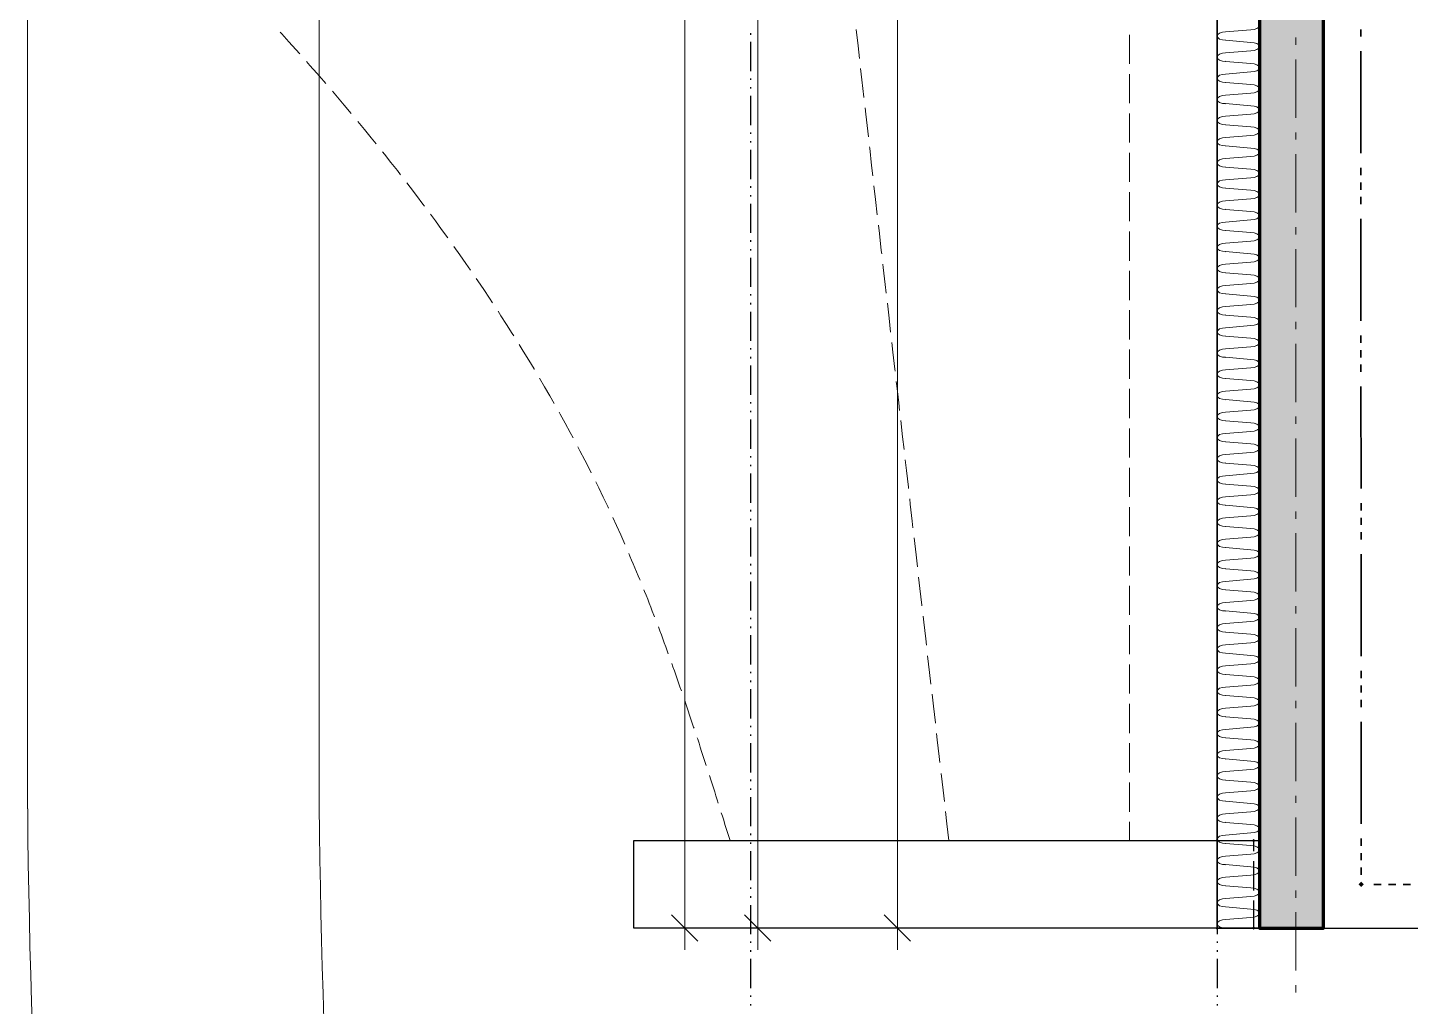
# Model space of a CAD drawing. Header units: millimetres. Extents: x 0 to 594, y 0 to 420.
# Drawn here: x 42.59 to 81.12, y 150.72 to 178 of the extents above; entities that cross this region are included whole.
import ezdxf

# ---------------------------------------------------------------- set-up
doc = ezdxf.new("R2010")
doc.units = ezdxf.units.MM
doc.header["$LTSCALE"] = 8
for name, color, linetype in [('PDF_0', 7, 'Continuous'), ('PDF_CTU', 7, 'Continuous'), ('PDF_Dokresleni nad rovinou rezu', 7, 'Continuous'), ('PDF_Dokresleni pod rovinou rezu', 7, 'Continuous'), ('PDF_Koty delkove', 7, 'Continuous'), ('PDF_Obecne 0.25', 7, 'Continuous'), ('PDF_Osy hlavni', 7, 'Continuous'), ('PDF_Pozarni useky', 3, 'Continuous'), ('PDF_Steny obvodove nosne', 7, 'Continuous'), ('PDF_Zatepleni', 7, 'Continuous')]:
    doc.layers.add(name, color=color, linetype=linetype)

msp = doc.modelspace()

# ---------------------------------------------------------------- linework, layer by layer
at = {"layer": 'PDF_0', "lineweight": 9}
for points in [[(42.589, 156.23), (42.589, 229.21)], [(50.715, 156.297), (50.716, 210.519)]]:
    msp.add_lwpolyline(points, dxfattribs=at)
at = {"layer": 'PDF_CTU', "lineweight": 9}
for points in [[(50.171, 177.266), (50.063, 177.387), (49.866, 177.606), (49.669, 177.823), (49.626, 177.87)], [(65.768, 177.141), (65.728, 177.495), (65.677, 177.949)], [(73.296, 177.803), (73.296, 176.99)], [(50.894, 176.442), (50.839, 176.505), (50.647, 176.727), (50.453, 176.948), (50.359, 177.054)], [(65.892, 176.051), (65.89, 176.065), (65.836, 176.541), (65.8, 176.859)], [(73.296, 176.706), (73.296, 175.893)], [(51.604, 175.606), (51.6, 175.61), (51.412, 175.835), (51.222, 176.059), (51.079, 176.226)], [(66.015, 174.961), (65.998, 175.113), (65.944, 175.588), (65.924, 175.768)], [(52.3, 174.758), (52.16, 174.931), (51.975, 175.158), (51.788, 175.385)], [(73.296, 175.609), (73.296, 174.796)], [(52.981, 173.898), (52.891, 174.014), (52.71, 174.244), (52.528, 174.474), (52.478, 174.536)], [(66.139, 173.871), (66.106, 174.162), (66.052, 174.637), (66.048, 174.678)], [(73.296, 174.512), (73.296, 173.699)], [(53.25, 173.55), (53.156, 173.673)], [(53.647, 173.026), (53.604, 173.083), (53.428, 173.317), (53.25, 173.55)], [(66.263, 172.781), (66.214, 173.213), (66.171, 173.588)], [(73.296, 173.415), (73.296, 172.602)], [(54.296, 172.141), (54.125, 172.377), (53.953, 172.613), (53.817, 172.797)], [(66.387, 171.691), (66.376, 171.791), (66.322, 172.265), (66.295, 172.498)], [(73.296, 172.318), (73.296, 171.505)], [(54.927, 171.244), (54.803, 171.424), (54.635, 171.664), (54.467, 171.902)], [(66.511, 170.601), (66.484, 170.845), (66.43, 171.318), (66.419, 171.408)], [(73.296, 171.221), (73.296, 170.408)], [(55.54, 170.334), (55.458, 170.458), (55.297, 170.701), (55.133, 170.943), (55.088, 171.009)], [(66.636, 169.511), (66.591, 169.9), (66.544, 170.318)], [(56.134, 169.411), (56.091, 169.479), (55.935, 169.725), (55.778, 169.97), (55.696, 170.096)], [(73.296, 170.124), (73.296, 169.311)], [(56.707, 168.476), (56.7, 168.487), (56.55, 168.736), (56.399, 168.985), (56.284, 169.17)], [(66.76, 168.421), (66.753, 168.484), (66.699, 168.956), (66.668, 169.228)], [(73.296, 169.027), (73.296, 168.214)], [(57.258, 167.527), (57.14, 167.734), (56.995, 167.986), (56.852, 168.231)], [(66.884, 167.331), (66.86, 167.541), (66.807, 168.012), (66.792, 168.138)], [(73.296, 167.93), (73.296, 167.117)], [(57.787, 166.566), (57.705, 166.719), (57.566, 166.974), (57.426, 167.228), (57.397, 167.279)], [(67.009, 166.241), (66.968, 166.599), (66.917, 167.048)], [(73.296, 166.832), (73.296, 166.02)], [(58.292, 165.592), (58.242, 165.691), (58.111, 165.949), (57.977, 166.207), (57.92, 166.315)], [(67.134, 165.151), (67.129, 165.188), (67.076, 165.658), (67.041, 165.958)], [(73.296, 165.735), (73.296, 164.923)], [(58.772, 164.606), (58.752, 164.649), (58.627, 164.911), (58.501, 165.172), (58.419, 165.338)], [(67.258, 164.061), (67.237, 164.248), (67.183, 164.718), (67.166, 164.868)], [(73.296, 164.638), (73.296, 163.826)], [(59.226, 163.607), (59.114, 163.86), (58.995, 164.124), (58.892, 164.348)], [(67.383, 162.971), (67.344, 163.309), (67.291, 163.778)], [(73.296, 163.541), (73.296, 162.729)], [(59.654, 162.597), (59.646, 162.616), (59.601, 162.725), (59.556, 162.834), (59.51, 162.943), (59.465, 163.052), (59.419, 163.161), (59.372, 163.27), (59.339, 163.347)], [(67.508, 161.881), (67.506, 161.901), (67.452, 162.37), (67.415, 162.688)], [(59.866, 162.068), (59.823, 162.178), (59.779, 162.288), (59.76, 162.333)], [(73.296, 162.444), (73.296, 161.632)], [(60.057, 161.577), (60.038, 161.628), (59.995, 161.738), (59.952, 161.848), (59.909, 161.958), (59.866, 162.068)], [(67.633, 160.791), (67.613, 160.963), (67.559, 161.432), (67.54, 161.599)], [(60.44, 160.549), (60.41, 160.631), (60.37, 160.742), (60.329, 160.853), (60.288, 160.964), (60.247, 161.075), (60.205, 161.186), (60.164, 161.296)], [(73.296, 161.347), (73.296, 160.535)], [(60.805, 159.514), (60.805, 159.515), (60.766, 159.627), (60.727, 159.739), (60.688, 159.851), (60.649, 159.962), (60.61, 160.074), (60.57, 160.186), (60.536, 160.281)], [(67.758, 159.701), (67.72, 160.026), (67.667, 160.494)], [(73.296, 160.25), (73.296, 159.437)], [(61.157, 158.475), (61.147, 158.505), (61.109, 158.618), (61.072, 158.73), (61.034, 158.842), (60.996, 158.955), (60.958, 159.067), (60.92, 159.179), (60.898, 159.245)], [(67.883, 158.611), (67.882, 158.62), (67.828, 159.088), (67.79, 159.419)], [(73.296, 159.153), (73.296, 158.34)], [(61.498, 157.433), (61.479, 157.491), (61.443, 157.604), (61.406, 157.716), (61.369, 157.829), (61.332, 157.942), (61.296, 158.055), (61.259, 158.167), (61.246, 158.205)], [(68.008, 157.521), (67.989, 157.683), (67.935, 158.152), (67.915, 158.329)], [(73.296, 158.056), (73.296, 157.243)], [(68.133, 156.432), (68.096, 156.746), (68.043, 157.215)], [(61.832, 156.388), (61.805, 156.474), (61.769, 156.587), (61.733, 156.7), (61.697, 156.813), (61.661, 156.926), (61.624, 157.039), (61.588, 157.152)], [(73.296, 156.959), (73.296, 156.146)], [(62.163, 155.342), (62.127, 155.455), (62.091, 155.568), (62.056, 155.681), (62.02, 155.794), (61.984, 155.908), (61.948, 156.021), (61.918, 156.117)], [(68.258, 155.342), (68.204, 155.81), (68.165, 156.149)], [(73.296, 155.862), (73.296, 155.342)], [(73.296, 155.342), (73.296, 155.342)]]:
    msp.add_lwpolyline(points, dxfattribs=at)
for points in [[(42.59, 156.23, 0.05357), (48.25, 107.371, 0.004507), (52.627, 86.558)], [(50.716, 156.297, 0.053744), (56.208, 109.041, 0.222833), (72.954, 86.558)]]:
    msp.add_lwpolyline(points, format="xyb", dxfattribs=at)
at = {"layer": 'PDF_CTU', "lineweight": 25}
for points in [[(59.481, 152.904), (59.481, 155.342)], [(59.481, 155.342), (76.912, 155.342), (76.912, 152.904), (59.481, 152.904)]]:
    msp.add_lwpolyline(points, dxfattribs=at)
at = {"layer": 'PDF_Dokresleni nad rovinou rezu', "lineweight": 25}
for points in [[(62.732, 177.844), (62.732, 177.803)], [(62.732, 177.6), (62.732, 176.787)], [(62.732, 176.584), (62.732, 176.543)], [(62.732, 176.34), (62.732, 176.3)], [(62.732, 176.097), (62.732, 175.284)], [(62.732, 175.081), (62.732, 175.04)], [(62.732, 174.837), (62.732, 174.796)], [(62.732, 174.593), (62.732, 173.781)], [(62.732, 173.577), (62.732, 173.537)], [(62.732, 173.334), (62.732, 173.293)], [(62.732, 173.09), (62.732, 172.277)], [(62.732, 172.074), (62.732, 172.033)], [(62.732, 171.83), (62.732, 171.79)], [(62.732, 171.586), (62.732, 170.774)], [(62.732, 170.571), (62.732, 170.53)], [(62.732, 170.327), (62.732, 170.286)], [(62.732, 170.083), (62.732, 169.27)], [(62.732, 169.067), (62.732, 169.027)], [(62.732, 168.823), (62.732, 168.783)], [(62.732, 168.58), (62.732, 167.767)], [(62.732, 167.564), (62.732, 167.523)], [(62.732, 167.32), (62.732, 167.279)], [(62.732, 167.076), (62.732, 166.264)], [(62.732, 166.06), (62.732, 166.02)], [(62.732, 165.817), (62.732, 165.776)], [(62.732, 165.573), (62.732, 164.76)], [(62.732, 164.557), (62.732, 164.516)], [(62.732, 164.313), (62.732, 164.273)], [(62.732, 164.069), (62.732, 163.257)], [(62.732, 163.054), (62.732, 163.013)], [(62.732, 162.81), (62.732, 162.769)], [(62.732, 162.566), (62.732, 161.753)], [(62.732, 161.55), (62.732, 161.51)], [(62.732, 161.307), (62.732, 161.266)], [(62.732, 161.063), (62.732, 160.25)], [(62.732, 160.047), (62.732, 160.006)], [(62.732, 159.803), (62.732, 159.762)], [(62.732, 159.559), (62.732, 158.747)], [(62.732, 158.544), (62.732, 158.503)], [(62.732, 158.3), (62.732, 158.259)], [(62.732, 158.056), (62.732, 157.243)], [(62.732, 157.04), (62.732, 157)], [(62.732, 156.796), (62.732, 156.756)], [(62.732, 156.553), (62.732, 155.74)], [(62.732, 155.537), (62.732, 155.496)], [(62.732, 155.293), (62.732, 155.252)], [(62.732, 155.049), (62.732, 154.237)], [(62.732, 154.033), (62.732, 153.993)], [(62.732, 153.79), (62.732, 153.749)], [(62.732, 153.546), (62.732, 152.733)], [(75.734, 152.904), (75.734, 152.733)], [(62.732, 152.53), (62.732, 152.489)], [(62.732, 152.286), (62.732, 152.246)], [(75.734, 152.53), (75.734, 152.489)], [(75.734, 152.286), (75.734, 152.246)], [(62.732, 152.042), (62.732, 151.23)], [(75.734, 152.042), (75.734, 151.23)], [(62.732, 151.027), (62.732, 150.986)], [(62.732, 150.783), (62.732, 150.742)], [(75.734, 151.027), (75.734, 150.986)], [(75.734, 150.783), (75.734, 150.742)]]:
    msp.add_lwpolyline(points, dxfattribs=at)
at = {"layer": 'PDF_Dokresleni nad rovinou rezu', "lineweight": 25, "transparency": 33554559}
msp.add_solid([(75.734, 152.954), (75.785, 152.904), (75.683, 152.904), (75.734, 152.853)], dxfattribs=at)
at = {"layer": 'PDF_Dokresleni pod rovinou rezu', "lineweight": 25}
for points in [[(75.734, 155.342), (76.16, 155.342)], [(76.445, 155.342), (76.75, 155.342)], [(76.75, 155.342), (76.75, 155.049)], [(76.75, 154.765), (76.75, 153.952)], [(76.75, 153.668), (76.75, 152.904)], [(75.734, 152.904), (76.16, 152.904)], [(76.445, 152.904), (76.75, 152.904)]]:
    msp.add_lwpolyline(points, dxfattribs=at)
at = {"layer": 'PDF_Dokresleni pod rovinou rezu', "lineweight": 25, "transparency": 33554559}
for points in [[(75.683, 155.342), (75.734, 155.392), (75.734, 155.291), (75.785, 155.342)], [(76.699, 155.342), (76.75, 155.392), (76.75, 155.291), (76.8, 155.342)], [(76.75, 155.392), (76.8, 155.342), (76.699, 155.342), (76.75, 155.291)], [(75.683, 152.904), (75.734, 152.954), (75.734, 152.853), (75.785, 152.904)], [(76.75, 152.954), (76.8, 152.904), (76.699, 152.904), (76.75, 152.853)], [(76.699, 152.904), (76.75, 152.954), (76.75, 152.853), (76.8, 152.904)]]:
    msp.add_solid(points, dxfattribs=at)
at = {"layer": 'PDF_Koty delkove', "lineweight": 18}
for points in [[(66.824, 152.294), (66.824, 152.904), (66.824, 215.152), (66.824, 220.556), (66.824, 226.651), (66.824, 232.055), (66.824, 264.235), (66.824, 273.987), (66.824, 276.561), (66.824, 276.663), (66.824, 282.714), (66.824, 287.13), (66.824, 295.887), (66.824, 296.497)], [(60.899, 295.887), (60.899, 227.52), (60.899, 152.904)], [(62.932, 295.887), (62.932, 266.423), (62.932, 232.055), (62.932, 215.152), (62.932, 152.904)], [(60.533, 153.269), (61.264, 152.538)], [(62.567, 153.269), (63.298, 152.538)], [(66.459, 153.269), (67.19, 152.538)], [(60.289, 152.904), (60.899, 152.904), (61.508, 152.904)], [(60.899, 152.904), (60.899, 152.294)], [(62.323, 152.904), (62.932, 152.904), (63.542, 152.904)], [(62.932, 152.904), (62.932, 152.294)], [(66.215, 152.904), (66.824, 152.904), (67.434, 152.904)]]:
    msp.add_lwpolyline(points, dxfattribs=at)
at = {"layer": 'PDF_Obecne 0.25', "lineweight": 25}
msp.add_lwpolyline([(78.7, 152.904), (336.875, 152.904)], dxfattribs=at)
at = {"layer": 'PDF_Osy hlavni', "lineweight": 18}
for points in [[(77.928, 177.722), (77.928, 177.519)], [(77.928, 177.112), (77.928, 175.487)], [(77.928, 175.081), (77.928, 174.878)], [(77.928, 174.471), (77.928, 172.846)], [(77.928, 172.44), (77.928, 172.236)], [(77.928, 171.83), (77.928, 170.205)], [(77.928, 169.799), (77.928, 169.595)], [(77.928, 169.189), (77.928, 167.564)], [(77.928, 167.158), (77.928, 166.954)], [(77.928, 166.548), (77.928, 164.923)], [(77.928, 164.516), (77.928, 164.313)], [(77.928, 163.907), (77.928, 162.282)], [(77.928, 161.875), (77.928, 161.672)], [(77.928, 161.266), (77.928, 159.641)], [(77.928, 159.234), (77.928, 159.031)], [(77.928, 158.625), (77.928, 157)], [(77.928, 156.593), (77.928, 156.39)], [(77.928, 155.984), (77.928, 154.358)], [(77.928, 153.952), (77.928, 153.749)], [(77.928, 153.343), (77.928, 151.717)], [(77.928, 151.311), (77.928, 151.108)]]:
    msp.add_lwpolyline(points, dxfattribs=at)
at = {"layer": 'PDF_Pozarni useky', "lineweight": 35}
for points in [[(79.738, 177.952), (79.738, 177.749)], [(79.738, 177.343), (79.739, 174.499)], [(79.74, 174.092), (79.74, 173.889)], [(79.74, 173.686), (79.74, 173.483)], [(79.74, 173.28), (79.74, 173.077)], [(79.74, 172.67), (79.741, 169.826)], [(79.742, 169.42), (79.742, 169.217)], [(79.742, 169.013), (79.742, 168.81)], [(79.742, 168.607), (79.742, 168.404)], [(79.742, 167.998), (79.744, 165.153)], [(79.744, 164.747), (79.744, 164.544)], [(79.744, 164.341), (79.744, 164.138)], [(79.744, 163.934), (79.744, 163.731)], [(79.744, 163.325), (79.746, 160.481)], [(79.746, 160.074), (79.746, 159.871)], [(79.746, 159.668), (79.746, 159.465)], [(79.746, 159.262), (79.746, 159.059)], [(79.746, 158.652), (79.748, 155.808)], [(79.748, 155.402), (79.748, 155.199)], [(79.748, 154.995), (79.748, 154.792)], [(79.748, 154.589), (79.748, 154.386)], [(80.101, 154.117), (80.305, 154.117)], [(80.508, 154.117), (80.711, 154.117)], [(80.914, 154.117), (81.117, 154.117)]]:
    msp.add_lwpolyline(points, dxfattribs=at)
at = {"layer": 'PDF_Pozarni useky', "lineweight": 35, "transparency": 33554559}
for points in [[(79.748, 154.194), (79.819, 154.123), (79.677, 154.123), (79.748, 154.052)], [(79.677, 154.117), (79.748, 154.188), (79.748, 154.046), (79.819, 154.117)]]:
    msp.add_solid(points, dxfattribs=at)
at = {"layer": 'PDF_Steny obvodove nosne', "lineweight": 70}
msp.add_lwpolyline([(77.562, 213.973), (76.912, 213.973), (76.912, 212.186), (76.912, 152.904), (78.7, 152.904), (78.7, 211.495), (78.7, 212.186), (79.35, 212.186)], dxfattribs=at)
at = {"layer": 'PDF_Steny obvodove nosne', "color": 9, "lineweight": 9, "true_color": 0xc0c0c0, "transparency": 33554559}
msp.add_solid([(78.7, 152.904), (78.7, 212.186), (76.912, 152.904), (76.912, 212.186)], dxfattribs=at)
at = {"layer": 'PDF_Zatepleni', "lineweight": 35}
msp.add_lwpolyline([(76.384, 215.152), (75.734, 215.152), (75.734, 213.973), (75.734, 152.904), (76.912, 152.904), (76.912, 212.186), (76.912, 213.973), (77.562, 213.973), (77.562, 215.152)], dxfattribs=at)
at = {"layer": 'PDF_Zatepleni', "lineweight": 9}
for points in [[(76.676, 177.943), (76.767, 177.952), (76.844, 177.977), (76.895, 178.016), (76.912, 178.049)], [(75.969, 177.884), (75.879, 177.875), (75.803, 177.85), (75.752, 177.811), (75.734, 177.766)], [(75.734, 177.766), (75.752, 177.721), (75.803, 177.683), (75.879, 177.657), (75.969, 177.649)], [(75.969, 177.884), (76.676, 177.943)], [(76.676, 177.59), (75.969, 177.649)], [(75.969, 177.295), (75.879, 177.286), (75.803, 177.261), (75.752, 177.222), (75.734, 177.177)], [(75.969, 177.295), (76.676, 177.353)], [(76.676, 177.59), (76.676, 177.59)], [(76.912, 177.484), (76.895, 177.517), (76.844, 177.555), (76.767, 177.581), (76.676, 177.59)], [(76.676, 177.353), (76.767, 177.362), (76.844, 177.388), (76.895, 177.426), (76.912, 177.459)], [(75.734, 177.177), (75.752, 177.132), (75.803, 177.094), (75.879, 177.068), (75.969, 177.059)], [(76.676, 177.001), (75.969, 177.059)], [(76.676, 177.001), (76.676, 177.001)], [(76.912, 176.895), (76.895, 176.928), (76.844, 176.966), (76.767, 176.992), (76.676, 177.001)], [(76.676, 176.764), (76.767, 176.773), (76.844, 176.799), (76.895, 176.837), (76.912, 176.87)], [(75.969, 176.706), (75.879, 176.697), (75.803, 176.671), (75.752, 176.633), (75.734, 176.588)], [(75.734, 176.588), (75.752, 176.543), (75.803, 176.505), (75.879, 176.479), (75.969, 176.47)], [(75.969, 176.706), (76.676, 176.764)], [(76.676, 176.412), (75.969, 176.47)], [(75.969, 176.117), (75.879, 176.108), (75.803, 176.082), (75.752, 176.044), (75.734, 175.999)], [(75.969, 176.117), (76.676, 176.175)], [(76.676, 176.412), (76.676, 176.412)], [(76.912, 176.306), (76.895, 176.339), (76.844, 176.377), (76.767, 176.403), (76.676, 176.412)], [(76.676, 176.175), (76.767, 176.184), (76.844, 176.21), (76.895, 176.248), (76.912, 176.281)], [(75.734, 175.999), (75.752, 175.954), (75.803, 175.916), (75.879, 175.89), (75.969, 175.881)], [(76.676, 175.823), (75.969, 175.881)], [(76.676, 175.823), (76.676, 175.823)], [(76.912, 175.717), (76.895, 175.75), (76.844, 175.788), (76.767, 175.814), (76.676, 175.823)], [(76.676, 175.586), (76.767, 175.595), (76.844, 175.621), (76.895, 175.659), (76.912, 175.692)], [(75.969, 175.528), (75.879, 175.519), (75.803, 175.493), (75.752, 175.455), (75.734, 175.41)], [(75.734, 175.41), (75.752, 175.365), (75.803, 175.326), (75.879, 175.301), (75.969, 175.292)], [(75.969, 175.528), (76.676, 175.586)], [(75.969, 174.938), (75.879, 174.929), (75.803, 174.904)], [(76.676, 175.234), (75.969, 175.292)], [(75.969, 174.938), (76.676, 174.997)], [(76.676, 175.234), (76.676, 175.234)], [(76.912, 175.127), (76.895, 175.16), (76.844, 175.199), (76.767, 175.225), (76.676, 175.234)], [(76.676, 174.997), (76.767, 175.006), (76.844, 175.031), (76.895, 175.07), (76.912, 175.103)], [(75.803, 174.904), (75.752, 174.866), (75.734, 174.821)], [(75.734, 174.821), (75.752, 174.775), (75.803, 174.737), (75.879, 174.712), (75.969, 174.703)], [(76.676, 174.644), (75.969, 174.703)], [(76.676, 174.644), (76.676, 174.644)], [(76.912, 174.538), (76.895, 174.571), (76.844, 174.61), (76.767, 174.635), (76.676, 174.644)], [(75.969, 174.349), (75.879, 174.34), (75.803, 174.315), (75.752, 174.276), (75.734, 174.231)], [(75.734, 174.231), (75.752, 174.186), (75.803, 174.148)], [(75.803, 174.148), (75.879, 174.123), (75.969, 174.114)], [(75.969, 174.349), (76.676, 174.408)], [(76.676, 174.408), (76.767, 174.417), (76.844, 174.442), (76.895, 174.481), (76.912, 174.514)], [(76.912, 173.949), (76.895, 173.982), (76.844, 174.021), (76.767, 174.046), (76.676, 174.055), (75.969, 174.114)], [(75.969, 173.76), (76.676, 173.818)], [(76.676, 174.055), (76.676, 174.055)], [(76.676, 173.818), (76.767, 173.827), (76.844, 173.853), (76.895, 173.891), (76.912, 173.924)], [(75.969, 173.76), (75.879, 173.751), (75.803, 173.726), (75.752, 173.687), (75.734, 173.642)], [(75.734, 173.642), (75.752, 173.597), (75.803, 173.559), (75.879, 173.533), (75.969, 173.524)], [(76.912, 173.36), (76.895, 173.393), (76.844, 173.431), (76.767, 173.457), (76.676, 173.466), (75.969, 173.524)], [(76.676, 173.466), (76.676, 173.466)], [(75.969, 173.171), (75.879, 173.162), (75.803, 173.136), (75.752, 173.098), (75.734, 173.053)], [(75.734, 173.053), (75.752, 173.008), (75.803, 172.97), (75.879, 172.944), (75.969, 172.935)], [(75.969, 173.171), (76.676, 173.229)], [(76.676, 173.229), (76.767, 173.238), (76.844, 173.264), (76.895, 173.302), (76.912, 173.335)], [(76.676, 172.877), (75.969, 172.935)], [(75.969, 172.582), (76.676, 172.64)], [(76.676, 172.877), (76.676, 172.877)], [(76.912, 172.771), (76.895, 172.804), (76.844, 172.842), (76.767, 172.868), (76.676, 172.877)], [(76.676, 172.64), (76.767, 172.649), (76.844, 172.675), (76.895, 172.713), (76.912, 172.746)], [(75.969, 172.582), (75.879, 172.573), (75.803, 172.547), (75.752, 172.509), (75.734, 172.464)], [(75.734, 172.464), (75.752, 172.419), (75.803, 172.381), (75.879, 172.355), (75.969, 172.346)], [(76.676, 172.288), (75.969, 172.346)], [(76.676, 172.288), (76.676, 172.288)], [(76.912, 172.182), (76.895, 172.215), (76.844, 172.253), (76.767, 172.279), (76.676, 172.288)], [(75.969, 171.993), (75.879, 171.984), (75.803, 171.958), (75.752, 171.92), (75.734, 171.875)], [(75.734, 171.875), (75.752, 171.83), (75.803, 171.791), (75.879, 171.766), (75.969, 171.757)], [(75.969, 171.993), (76.676, 172.051)], [(76.676, 172.051), (76.767, 172.06), (76.844, 172.086), (76.895, 172.124), (76.912, 172.157)], [(76.912, 171.593), (76.895, 171.625), (76.844, 171.664), (76.767, 171.69), (76.676, 171.699), (75.969, 171.757)], [(75.969, 171.403), (76.676, 171.462)], [(76.676, 171.699), (76.676, 171.699)], [(76.676, 171.462), (76.767, 171.471)], [(76.767, 171.471), (76.844, 171.496), (76.895, 171.535), (76.912, 171.568)], [(75.969, 171.403), (75.879, 171.394), (75.803, 171.369), (75.752, 171.331), (75.734, 171.286)], [(75.734, 171.286), (75.752, 171.24), (75.803, 171.202), (75.879, 171.177), (75.969, 171.168)], [(76.895, 171.036), (76.844, 171.075), (76.767, 171.1), (76.676, 171.109), (75.969, 171.168)], [(76.676, 171.109), (76.676, 171.109)], [(75.969, 170.814), (75.879, 170.805), (75.803, 170.78), (75.752, 170.741), (75.734, 170.696)], [(75.734, 170.696), (75.752, 170.651), (75.803, 170.613), (75.879, 170.588), (75.969, 170.579)], [(75.969, 170.814), (76.676, 170.873)], [(76.676, 170.873), (76.767, 170.882), (76.844, 170.907), (76.895, 170.946), (76.912, 170.979)], [(76.912, 171.003), (76.895, 171.036)], [(76.676, 170.52), (75.969, 170.579)], [(76.676, 170.52), (76.676, 170.52)], [(76.912, 170.414), (76.895, 170.447), (76.844, 170.486), (76.767, 170.511), (76.676, 170.52)], [(76.676, 170.283), (76.767, 170.292), (76.844, 170.318), (76.895, 170.357), (76.912, 170.389)], [(75.969, 170.225), (75.879, 170.216), (75.803, 170.191), (75.752, 170.152), (75.734, 170.107)], [(75.734, 170.107), (75.752, 170.062), (75.803, 170.024), (75.879, 169.998), (75.969, 169.989)], [(75.969, 170.225), (76.676, 170.283)], [(76.676, 169.931), (75.969, 169.989)], [(76.676, 169.931), (76.676, 169.931)], [(76.912, 169.825), (76.895, 169.858), (76.844, 169.896), (76.767, 169.922), (76.676, 169.931)], [(75.969, 169.636), (75.879, 169.627), (75.803, 169.601), (75.752, 169.563), (75.734, 169.518)], [(75.969, 169.636), (76.676, 169.694)], [(76.676, 169.694), (76.767, 169.703), (76.844, 169.729), (76.895, 169.767), (76.912, 169.8)], [(75.734, 169.518), (75.752, 169.473), (75.803, 169.435), (75.879, 169.409), (75.969, 169.4)], [(76.676, 169.342), (75.969, 169.4)], [(76.676, 169.342), (76.676, 169.342)], [(76.912, 169.236), (76.895, 169.269), (76.844, 169.307), (76.767, 169.333), (76.676, 169.342)], [(76.676, 169.105), (76.767, 169.114), (76.844, 169.14), (76.895, 169.178), (76.912, 169.211)], [(76.676, 169.105), (75.969, 169.047), (75.879, 169.038), (75.803, 169.012), (75.752, 168.974), (75.734, 168.929)], [(75.734, 168.929), (75.752, 168.884), (75.803, 168.846), (75.879, 168.82), (75.969, 168.811)], [(76.676, 168.753), (75.969, 168.811)], [(76.676, 168.516), (75.969, 168.458), (75.879, 168.449), (75.803, 168.423), (75.752, 168.385), (75.734, 168.34)], [(76.676, 168.753), (76.676, 168.753)], [(76.912, 168.647), (76.895, 168.68), (76.844, 168.718), (76.767, 168.744), (76.676, 168.753)], [(76.676, 168.516), (76.767, 168.525), (76.844, 168.551), (76.895, 168.589), (76.912, 168.622)], [(75.734, 168.34), (75.752, 168.295), (75.803, 168.256), (75.879, 168.231), (75.969, 168.222)], [(76.676, 168.164), (75.969, 168.222)], [(76.676, 168.164), (76.676, 168.164)], [(76.912, 168.058), (76.895, 168.09), (76.844, 168.129), (76.767, 168.155), (76.676, 168.164)], [(76.676, 167.927), (76.767, 167.936), (76.844, 167.961), (76.895, 168), (76.912, 168.033)], [(76.676, 167.927), (75.969, 167.868), (75.879, 167.859), (75.803, 167.834), (75.752, 167.796), (75.734, 167.751)], [(75.734, 167.751), (75.752, 167.705), (75.803, 167.667), (75.879, 167.642), (75.969, 167.633)], [(76.676, 167.574), (75.969, 167.633)], [(75.969, 167.279), (75.879, 167.27), (75.803, 167.245), (75.752, 167.207), (75.734, 167.161)], [(75.969, 167.279), (76.676, 167.338)], [(76.676, 167.574), (76.676, 167.574)], [(76.912, 167.468), (76.895, 167.501), (76.844, 167.54), (76.767, 167.565), (76.676, 167.574)], [(76.676, 167.338), (76.767, 167.347), (76.844, 167.372), (76.895, 167.411), (76.912, 167.444)], [(75.734, 167.161), (75.752, 167.116), (75.803, 167.078), (75.879, 167.053), (75.969, 167.044)], [(76.676, 166.985), (75.969, 167.044)], [(76.676, 166.985), (76.676, 166.985)], [(76.912, 166.879), (76.895, 166.912), (76.844, 166.951), (76.767, 166.976), (76.676, 166.985)], [(76.676, 166.748), (76.767, 166.757), (76.844, 166.783), (76.895, 166.822), (76.912, 166.854)], [(75.969, 166.69), (75.879, 166.681), (75.803, 166.656), (75.752, 166.617), (75.734, 166.572)], [(75.734, 166.572), (75.752, 166.527), (75.803, 166.489), (75.879, 166.463), (75.969, 166.454)], [(75.969, 166.69), (76.676, 166.748)], [(76.676, 166.396), (75.969, 166.454)], [(75.969, 166.101), (75.879, 166.092), (75.803, 166.066), (75.752, 166.028), (75.734, 165.983)], [(75.969, 166.101), (76.676, 166.159)], [(76.676, 166.396), (76.676, 166.396)], [(76.912, 166.29), (76.895, 166.323), (76.844, 166.361), (76.767, 166.387), (76.676, 166.396)], [(76.676, 166.159), (76.767, 166.168), (76.844, 166.194), (76.895, 166.232), (76.912, 166.265)], [(75.734, 165.983), (75.752, 165.938), (75.803, 165.9), (75.879, 165.874), (75.969, 165.865)], [(76.676, 165.807), (75.969, 165.865)], [(76.676, 165.807), (76.676, 165.807)], [(76.912, 165.701), (76.895, 165.734), (76.844, 165.772), (76.767, 165.798), (76.676, 165.807)], [(76.676, 165.57), (76.767, 165.579), (76.844, 165.605), (76.895, 165.643), (76.912, 165.676)], [(75.969, 165.512), (75.879, 165.503), (75.803, 165.477), (75.752, 165.439), (75.734, 165.394)], [(75.734, 165.394), (75.752, 165.349), (75.803, 165.311), (75.879, 165.285), (75.969, 165.276)], [(75.969, 165.512), (76.676, 165.57)], [(75.969, 164.923), (75.879, 164.914), (75.803, 164.888), (75.752, 164.85), (75.734, 164.805)], [(76.676, 165.218), (75.969, 165.276)], [(75.969, 164.923), (76.676, 164.981)], [(76.676, 165.218), (76.676, 165.218)], [(76.912, 165.112), (76.895, 165.145), (76.844, 165.183), (76.767, 165.209), (76.676, 165.218)], [(76.676, 164.981), (76.767, 164.99), (76.844, 165.016), (76.895, 165.054), (76.912, 165.087)], [(75.734, 164.805), (75.752, 164.76), (75.803, 164.721), (75.879, 164.696), (75.969, 164.687)], [(76.676, 164.629), (75.969, 164.687)], [(76.676, 164.629), (76.676, 164.629)], [(76.912, 164.523), (76.895, 164.555), (76.844, 164.594), (76.767, 164.62), (76.676, 164.629)], [(75.969, 164.333), (75.879, 164.324), (75.803, 164.299), (75.752, 164.261), (75.734, 164.216)], [(75.734, 164.216), (75.752, 164.171), (75.803, 164.132), (75.879, 164.107), (75.969, 164.098)], [(75.969, 164.333), (76.676, 164.392)], [(76.676, 164.392), (76.767, 164.401), (76.844, 164.426), (76.895, 164.465), (76.912, 164.498)], [(76.676, 164.039), (75.969, 164.098)], [(75.969, 163.744), (76.676, 163.803)], [(76.676, 164.039), (76.676, 164.039)], [(76.912, 163.933), (76.895, 163.966), (76.844, 164.005), (76.767, 164.03), (76.676, 164.039)], [(76.676, 163.803), (76.767, 163.812), (76.844, 163.837), (76.895, 163.876)], [(76.895, 163.876), (76.912, 163.909)], [(75.969, 163.744), (75.879, 163.735), (75.803, 163.71), (75.752, 163.672), (75.734, 163.626)], [(75.734, 163.626), (75.752, 163.581), (75.803, 163.543), (75.879, 163.518), (75.969, 163.509)], [(76.676, 163.45), (75.969, 163.509)], [(76.676, 163.45), (76.676, 163.45)], [(76.767, 163.441), (76.676, 163.45)], [(76.912, 163.344), (76.895, 163.377), (76.844, 163.416), (76.767, 163.441)], [(75.969, 163.155), (75.879, 163.146), (75.803, 163.121), (75.752, 163.082), (75.734, 163.037)], [(75.734, 163.037), (75.752, 162.992), (75.803, 162.954), (75.879, 162.928), (75.969, 162.919)], [(75.969, 163.155), (76.676, 163.213)], [(76.676, 163.213), (76.767, 163.222), (76.844, 163.248), (76.895, 163.287), (76.912, 163.319)], [(76.912, 162.755), (76.895, 162.788), (76.844, 162.826), (76.767, 162.852), (76.676, 162.861), (75.969, 162.919)], [(75.969, 162.566), (76.676, 162.624)], [(76.676, 162.861), (76.676, 162.861)], [(76.676, 162.624), (76.767, 162.633), (76.844, 162.659), (76.895, 162.697), (76.912, 162.73)], [(75.969, 162.566), (75.879, 162.557), (75.803, 162.531), (75.752, 162.493), (75.734, 162.448)], [(75.734, 162.448), (75.752, 162.403), (75.803, 162.365), (75.879, 162.339), (75.969, 162.33)], [(76.912, 162.166), (76.895, 162.199), (76.844, 162.237), (76.767, 162.263), (76.676, 162.272), (75.969, 162.33)], [(76.676, 162.272), (76.676, 162.272)], [(75.969, 161.977), (75.879, 161.968), (75.803, 161.942), (75.752, 161.904), (75.734, 161.859)], [(75.734, 161.859), (75.752, 161.814), (75.803, 161.776), (75.879, 161.75), (75.969, 161.741)], [(75.969, 161.977), (76.676, 162.035)], [(76.676, 162.035), (76.767, 162.044), (76.844, 162.07), (76.895, 162.108), (76.912, 162.141)], [(76.912, 161.577), (76.895, 161.61), (76.844, 161.648), (76.767, 161.674), (76.676, 161.683), (75.969, 161.741)], [(75.969, 161.388), (76.676, 161.446)], [(76.676, 161.683), (76.676, 161.683)], [(76.676, 161.446), (76.767, 161.455), (76.844, 161.481), (76.895, 161.519), (76.912, 161.552)], [(75.969, 161.388), (75.879, 161.379), (75.803, 161.353), (75.752, 161.315), (75.734, 161.27)], [(75.734, 161.27), (75.752, 161.225), (75.803, 161.186), (75.879, 161.161), (75.969, 161.152)], [(76.912, 160.988), (76.895, 161.021), (76.844, 161.059), (76.767, 161.085), (76.676, 161.094), (75.969, 161.152)], [(76.676, 161.094), (76.676, 161.094)], [(75.969, 160.798), (75.879, 160.789), (75.803, 160.764), (75.752, 160.726), (75.734, 160.681)], [(75.734, 160.681), (75.752, 160.636), (75.803, 160.597), (75.879, 160.572), (75.969, 160.563)], [(75.969, 160.798), (76.676, 160.857)], [(76.676, 160.857), (76.767, 160.866), (76.844, 160.891), (76.895, 160.93), (76.912, 160.963)], [(76.912, 160.398), (76.895, 160.431), (76.844, 160.47), (76.767, 160.495), (76.676, 160.504), (75.969, 160.563)], [(76.676, 160.504), (76.676, 160.504)], [(76.676, 160.268), (76.767, 160.277), (76.844, 160.302), (76.895, 160.341), (76.912, 160.374)], [(75.803, 160.175), (75.752, 160.137), (75.734, 160.091)], [(75.734, 160.091), (75.752, 160.046), (75.803, 160.008), (75.879, 159.983), (75.969, 159.974)], [(75.969, 160.209), (75.879, 160.2), (75.803, 160.175)], [(75.969, 160.209), (76.676, 160.268)], [(76.912, 159.809), (76.895, 159.842), (76.844, 159.881), (76.767, 159.906), (76.676, 159.915), (75.969, 159.974)], [(76.676, 159.915), (76.676, 159.915)], [(75.969, 159.62), (75.879, 159.611), (75.803, 159.586), (75.752, 159.547), (75.734, 159.502)], [(75.969, 159.62), (76.676, 159.678)], [(76.676, 159.678), (76.767, 159.687), (76.844, 159.713), (76.895, 159.752), (76.912, 159.785)], [(75.734, 159.502), (75.752, 159.457), (75.803, 159.419), (75.879, 159.393), (75.969, 159.384)], [(76.912, 159.22), (76.895, 159.253), (76.844, 159.291), (76.767, 159.317), (76.676, 159.326), (75.969, 159.384)], [(76.676, 159.326), (76.676, 159.326)], [(76.676, 159.089), (76.767, 159.098), (76.844, 159.124), (76.895, 159.162), (76.912, 159.195)], [(75.969, 159.031), (75.879, 159.022), (75.803, 158.996), (75.752, 158.958), (75.734, 158.913)], [(75.734, 158.913), (75.752, 158.868), (75.803, 158.83), (75.879, 158.804), (75.969, 158.795)], [(75.969, 159.031), (76.676, 159.089)], [(76.912, 158.631), (76.895, 158.664), (76.844, 158.702), (76.767, 158.728), (76.676, 158.737), (75.969, 158.795)], [(76.676, 158.737), (76.676, 158.737)], [(75.969, 158.442), (75.879, 158.433), (75.803, 158.407), (75.752, 158.369), (75.734, 158.324)], [(75.969, 158.442), (76.676, 158.5)], [(76.676, 158.5), (76.767, 158.509), (76.844, 158.535), (76.895, 158.573), (76.912, 158.606)], [(75.734, 158.324), (75.752, 158.279), (75.803, 158.241), (75.879, 158.215), (75.969, 158.206)], [(76.912, 158.042), (76.895, 158.075), (76.844, 158.113), (76.767, 158.139), (76.676, 158.148), (75.969, 158.206)], [(76.676, 158.148), (76.676, 158.148)], [(76.676, 157.911), (76.767, 157.92), (76.844, 157.946), (76.895, 157.984), (76.912, 158.017)], [(75.969, 157.853), (75.879, 157.844), (75.803, 157.818), (75.752, 157.78), (75.734, 157.735)], [(76.912, 157.453), (76.895, 157.486), (76.844, 157.524), (76.767, 157.55), (76.676, 157.559), (75.969, 157.617), (75.879, 157.626), (75.803, 157.651), (75.752, 157.69), (75.734, 157.735)], [(75.969, 157.853), (76.676, 157.911)], [(75.969, 157.263), (75.879, 157.255), (75.803, 157.229), (75.752, 157.191), (75.734, 157.146)], [(75.969, 157.263), (76.676, 157.322)], [(76.676, 157.559), (76.676, 157.559)], [(76.676, 157.322), (76.767, 157.331), (76.844, 157.356), (76.895, 157.395), (76.912, 157.428)], [(76.912, 156.863), (76.895, 156.896), (76.844, 156.935), (76.767, 156.96), (76.676, 156.969), (75.969, 157.028), (75.879, 157.037), (75.803, 157.062), (75.752, 157.101), (75.734, 157.146)], [(76.676, 156.969), (76.676, 156.969)], [(76.767, 156.742), (76.844, 156.767), (76.895, 156.806), (76.912, 156.839)], [(75.969, 156.674), (75.879, 156.665), (75.803, 156.64), (75.752, 156.602), (75.734, 156.556)], [(76.895, 156.307), (76.844, 156.346), (76.767, 156.371), (76.676, 156.38), (75.969, 156.439), (75.879, 156.448), (75.803, 156.473), (75.752, 156.511), (75.734, 156.556)], [(75.969, 156.674), (76.676, 156.733)], [(76.676, 156.733), (76.767, 156.742)], [(75.969, 156.085), (75.879, 156.076), (75.803, 156.051), (75.752, 156.012), (75.734, 155.967)], [(75.969, 156.085), (76.676, 156.143)], [(76.676, 156.38), (76.676, 156.38)], [(76.676, 156.143), (76.767, 156.152), (76.844, 156.178), (76.895, 156.217), (76.912, 156.25)], [(76.912, 156.274), (76.895, 156.307)], [(75.734, 155.967), (75.752, 155.922), (75.803, 155.884), (75.879, 155.858), (75.969, 155.849)], [(76.912, 155.685), (76.895, 155.718), (76.844, 155.756), (76.767, 155.782), (76.676, 155.791), (75.969, 155.849)], [(76.676, 155.791), (76.676, 155.791)], [(76.676, 155.554), (76.767, 155.563), (76.844, 155.589), (76.895, 155.627), (76.912, 155.66)], [(75.969, 155.496), (75.879, 155.487), (75.803, 155.461), (75.752, 155.423), (75.734, 155.378)], [(75.734, 155.378), (75.752, 155.333), (75.803, 155.295), (75.879, 155.269), (75.969, 155.26)], [(75.969, 155.496), (76.676, 155.554)], [(75.969, 154.907), (75.879, 154.898), (75.803, 154.872), (75.752, 154.834), (75.734, 154.789)], [(76.912, 155.096), (76.895, 155.129), (76.844, 155.167), (76.767, 155.193), (76.676, 155.202), (75.969, 155.26)], [(75.969, 154.907), (76.676, 154.965)], [(76.676, 155.202), (76.676, 155.202)], [(76.676, 154.965), (76.767, 154.974), (76.844, 155), (76.895, 155.038), (76.912, 155.071)], [(75.734, 154.789), (75.752, 154.744), (75.803, 154.706), (75.879, 154.68), (75.969, 154.671)], [(76.912, 154.507), (76.895, 154.54), (76.844, 154.578), (76.767, 154.604), (76.676, 154.613), (75.969, 154.671)], [(76.676, 154.613), (76.676, 154.613)], [(75.969, 154.318), (75.879, 154.309), (75.803, 154.283), (75.752, 154.245), (75.734, 154.2)], [(75.734, 154.2), (75.752, 154.155), (75.803, 154.117), (75.879, 154.091), (75.969, 154.082)], [(75.969, 154.318), (76.676, 154.376)], [(76.676, 154.376), (76.767, 154.385), (76.844, 154.411), (76.895, 154.449), (76.912, 154.482)], [(75.969, 153.728), (75.879, 153.72), (75.803, 153.694), (75.752, 153.656), (75.734, 153.611)], [(76.676, 154.024), (75.969, 154.082)], [(75.969, 153.728), (76.676, 153.787)], [(76.676, 154.024), (76.676, 154.024)], [(76.676, 154.024), (76.676, 154.024)], [(76.912, 153.918), (76.895, 153.951), (76.844, 153.989), (76.767, 154.015), (76.676, 154.024)], [(76.676, 153.787), (76.767, 153.796), (76.844, 153.822), (76.895, 153.86), (76.912, 153.893)], [(75.734, 153.611), (75.752, 153.566), (75.803, 153.527), (75.879, 153.502), (75.969, 153.493)], [(76.676, 153.435), (75.969, 153.493)], [(76.676, 153.435), (76.676, 153.435)], [(76.912, 153.328), (76.895, 153.361), (76.844, 153.4), (76.767, 153.425), (76.676, 153.435)], [(75.969, 153.139), (75.879, 153.13), (75.803, 153.105), (75.752, 153.067), (75.734, 153.022)], [(75.734, 153.022), (75.752, 152.976), (75.803, 152.938), (75.879, 152.913), (75.969, 152.904)], [(75.969, 153.139), (76.676, 153.198)], [(76.676, 153.198), (76.767, 153.207), (76.844, 153.232), (76.895, 153.271), (76.912, 153.304)]]:
    msp.add_lwpolyline(points, dxfattribs=at)
at = {"layer": 'PDF_Zatepleni', "lineweight": 9, "transparency": 33554559}
for points in [[(75.969, 177.667), (75.988, 177.649), (75.951, 177.649), (75.969, 177.63)], [(75.969, 177.078), (75.988, 177.059), (75.951, 177.059), (75.969, 177.041)], [(75.969, 176.488), (75.988, 176.47), (75.951, 176.47), (75.969, 176.452)], [(75.969, 175.899), (75.988, 175.881), (75.951, 175.881), (75.969, 175.863)], [(75.969, 175.31), (75.988, 175.292), (75.951, 175.292), (75.969, 175.274)], [(75.969, 174.721), (75.988, 174.703), (75.951, 174.703), (75.969, 174.684)], [(75.969, 174.132), (75.988, 174.114), (75.951, 174.114), (75.969, 174.095)], [(75.969, 173.543), (75.988, 173.524), (75.951, 173.524), (75.969, 173.506)], [(75.969, 172.953), (75.988, 172.935), (75.951, 172.935), (75.969, 172.917)], [(75.969, 172.364), (75.988, 172.346), (75.951, 172.346), (75.969, 172.328)], [(75.969, 171.775), (75.988, 171.757), (75.951, 171.757), (75.969, 171.739)], [(75.969, 171.186), (75.988, 171.168), (75.951, 171.168), (75.969, 171.149)], [(75.969, 170.597), (75.988, 170.579), (75.951, 170.579), (75.969, 170.56)], [(75.969, 170.008), (75.988, 169.989), (75.951, 169.989), (75.969, 169.971)], [(75.969, 169.419), (75.988, 169.4), (75.951, 169.4), (75.969, 169.382)], [(75.969, 168.829), (75.988, 168.811), (75.951, 168.811), (75.969, 168.793)], [(75.969, 168.24), (75.988, 168.222), (75.951, 168.222), (75.969, 168.204)], [(75.969, 167.651), (75.988, 167.633), (75.951, 167.633), (75.969, 167.614)], [(75.969, 167.062), (75.988, 167.044), (75.951, 167.044), (75.969, 167.025)], [(75.969, 166.473), (75.988, 166.454), (75.951, 166.454), (75.969, 166.436)], [(75.969, 165.884), (75.988, 165.865), (75.951, 165.865), (75.969, 165.847)], [(75.969, 165.294), (75.988, 165.276), (75.951, 165.276), (75.969, 165.258)], [(75.969, 164.705), (75.988, 164.687), (75.951, 164.687), (75.969, 164.669)], [(75.969, 164.116), (75.988, 164.098), (75.951, 164.098), (75.969, 164.079)], [(75.969, 163.527), (75.988, 163.509), (75.951, 163.509), (75.969, 163.49)], [(75.969, 162.938), (75.988, 162.919), (75.951, 162.919), (75.969, 162.901)], [(75.969, 162.349), (75.988, 162.33), (75.951, 162.33), (75.969, 162.312)], [(75.969, 161.759), (75.988, 161.741), (75.951, 161.741), (75.969, 161.723)], [(75.969, 161.17), (75.988, 161.152), (75.951, 161.152), (75.969, 161.134)], [(75.969, 160.581), (75.988, 160.563), (75.951, 160.563), (75.969, 160.545)], [(75.969, 159.992), (75.988, 159.974), (75.951, 159.974), (75.969, 159.955)], [(75.969, 159.403), (75.988, 159.384), (75.951, 159.384), (75.969, 159.366)], [(75.969, 158.814), (75.988, 158.795), (75.951, 158.795), (75.969, 158.777)], [(75.969, 158.224), (75.988, 158.206), (75.951, 158.206), (75.969, 158.188)], [(75.969, 157.635), (75.988, 157.617), (75.951, 157.617), (75.969, 157.599)], [(75.969, 157.046), (75.988, 157.028), (75.951, 157.028), (75.969, 157.01)], [(75.969, 156.457), (75.988, 156.439), (75.951, 156.439), (75.969, 156.42)], [(75.969, 155.868), (75.988, 155.849), (75.951, 155.849), (75.969, 155.831)], [(75.969, 155.279), (75.988, 155.26), (75.951, 155.26), (75.969, 155.242)], [(75.969, 154.689), (75.988, 154.671), (75.951, 154.671), (75.969, 154.653)], [(75.969, 154.1), (75.988, 154.082), (75.951, 154.082), (75.969, 154.064)], [(75.969, 153.511), (75.988, 153.493), (75.951, 153.493), (75.969, 153.475)], [(75.969, 152.922), (75.988, 152.904), (75.951, 152.904)]]:
    msp.add_solid(points, dxfattribs=at)

doc.saveas('drawing.dxf')
